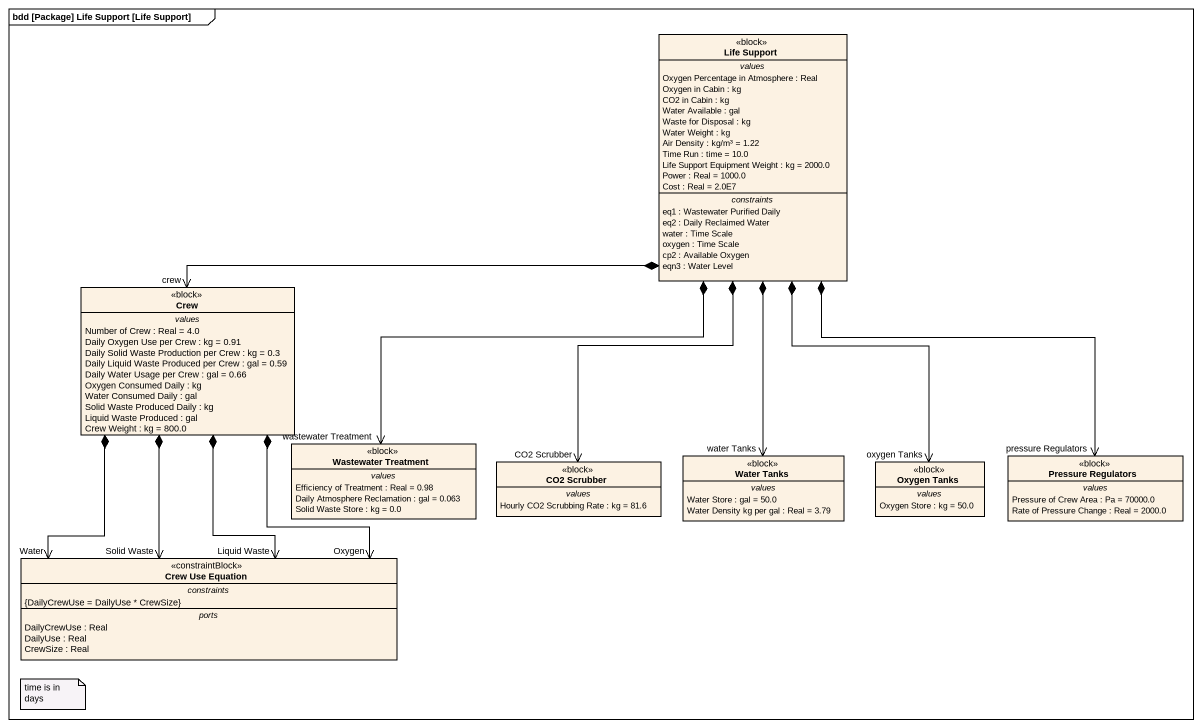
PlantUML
@startuml
mainframe bdd [Package] Life Support [Life Support]
hide circle
hide empty members
class "Life Support" as Life_Support <<block>> {
  -- values --
  Oxygen Percentage in Atmosphere : Real
  Oxygen in Cabin : kg
  CO2 in Cabin : kg
  Water Available : gal
  Waste for Disposal : kg
  Water Weight : kg
  Air Density : kg/m³ = 1.22
  Time Run : time = 10.0
  Life Support Equipment Weight : kg = 2000.0
  Power : Real = 1000.0
  Cost : Real = 2.0E7
  -- constraints --
  eq1 : Wastewater Purified Daily
  eq2 : Daily Reclaimed Water
  water : Time Scale
  oxygen : Time Scale
  cp2 : Available Oxygen
  eqn3 : Water Level
}
class Crew <<block>> {
  -- values --
  Number of Crew : Real = 4.0
  Daily Oxygen Use per Crew : kg = 0.91
  Daily Solid Waste Production per Crew : kg = 0.3
  Daily Liquid Waste Produced per Crew : gal = 0.59
  Daily Water Usage per Crew : gal = 0.66
  Oxygen Consumed Daily : kg
  Water Consumed Daily : gal
  Solid Waste Produced Daily : kg
  Liquid Waste Produced : gal
  Crew Weight : kg = 800.0
}
class "Wastewater Treatment" as Wastewater_Treatment <<block>> {
  -- values --
  Efficiency of Treatment : Real = 0.98
  Daily Atmosphere Reclamation : gal = 0.063
  Solid Waste Store : kg = 0.0
}
class "CO2 Scrubber" as CO2_Scrubber <<block>> {
  -- values --
  Hourly CO2 Scrubbing Rate : kg = 81.6
}
class "Water Tanks" as Water_Tanks <<block>> {
  -- values --
  Water Store : gal = 50.0
  Water Density kg per gal : Real = 3.79
}
class "Oxygen Tanks" as Oxygen_Tanks <<block>> {
  -- values --
  Oxygen Store : kg = 50.0
}
class "Pressure Regulators" as Pressure_Regulators <<block>> {
  -- values --
  Pressure of Crew Area : Pa = 70000.0
  Rate of Pressure Change : Real = 2000.0
}
class "Crew Use Equation" as Crew_Use_Equation <<constraintBlock>> {
  -- constraints --
  {DailyCrewUse = DailyUse * CrewSize}
  -- ports --
  DailyCrewUse : Real
  DailyUse : Real
  CrewSize : Real
}
Life_Support *-left-> "crew" Crew
Life_Support *--> "wastewater Treatment" Wastewater_Treatment
Life_Support *--> "CO2 Scrubber" CO2_Scrubber
Life_Support *--> "water Tanks" Water_Tanks
Life_Support *--> "oxygen Tanks" Oxygen_Tanks
Life_Support *--> "pressure Regulators" Pressure_Regulators
Crew_Use_Equation "Water" <-up-* Crew
Crew_Use_Equation "Solid Waste" <-up-* Crew
Crew_Use_Equation "Liquid Waste" <-up-* Crew
Crew_Use_Equation "Oxygen" <-up-* Crew
note as N1
  time is in days
end note
@enduml
